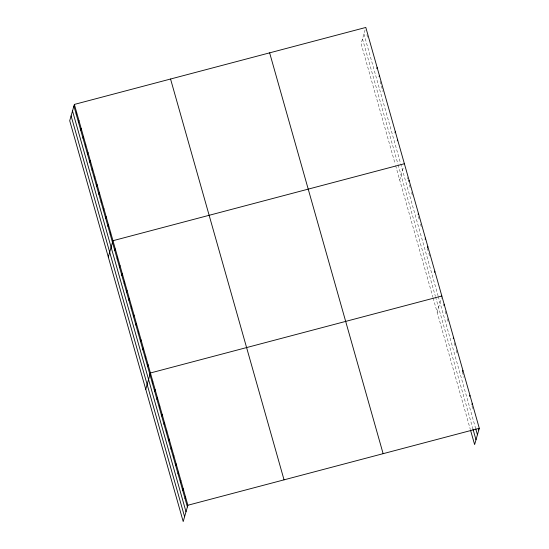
<?xml version="1.0" encoding="UTF-8"?>
<svg xmlns="http://www.w3.org/2000/svg" width="549" height="549" viewBox="0 0 549 549"><rect width="100%" height="100%" fill="white"/><g stroke="black" fill="none" stroke-linecap="round" stroke-linejoin="round"><path stroke-width="0.41" stroke-dasharray="2.75 2.06" d="M365.085 29.941L361.125 43.755L395.17 164M399.713 180.038L403.673 166.223M437.162 312.306L441.355 297.688M366.904 34.752L367.583 37.154M380.066 81.245L380.979 84.45M381.431 86.056L383.017 91.669M407.303 177.444L407.729 178.947M409.43 184.958L410.288 187.964M411.565 192.473L412.416 195.478M418.372 216.526L419.223 219.531M420.5 224.04L421.351 227.046M427.307 248.086L428.584 252.595M428.796 253.35L429.647 256.356M445.184 311.221L446.035 314.227M447.311 318.736L448.162 321.741M454.119 342.782L454.97 345.788M456.246 350.296L457.097 353.309M462.423 372.092L463.912 377.355M471.996 405.917L472.847 408.923M363.932 33.963L400.248 162.223M400.701 163.828L438.054 295.753M438.267 296.501L475.509 428.021M362.505 38.931L397.915 163.986M398.142 164.789L435.35 296.213M435.563 296.961L473.018 429.236M395.623 165.606L432.907 297.277M433.12 298.025L470.356 429.551"/><path stroke-width="0.82" d="M74.383 104.42L69.709 120.725L183.201 521.55L187.875 505.245L74.383 104.42L365.799 27.45L479.291 428.275L474.617 444.58L470.568 430.299M76.174 114.123L76.654 112.435M78.438 122.139L78.926 120.451M80.71 130.154L81.197 128.473M82.981 138.176L83.462 136.488M85.253 146.192L85.733 144.504M87.517 154.207L88.005 152.519M89.789 162.223L90.276 160.534M92.06 170.238L92.548 168.55M94.332 178.253L94.812 176.572M96.603 186.276L97.084 184.588M98.868 194.291L99.355 192.603M101.14 202.307L101.627 200.618M103.411 210.322L103.891 208.634M105.683 218.337L106.163 216.649M107.947 226.353L108.434 224.671M110.219 234.375L110.706 232.687M108.297 257.007L112.97 240.702L404.387 163.732M114.83 250.653L115.311 248.972M117.17 258.922L117.658 257.234M119.51 267.191L119.998 265.503M121.851 275.454L122.338 273.773M124.191 283.723L124.678 282.035M126.531 291.993L127.018 290.304M128.871 300.255L129.358 298.574M131.218 308.524L131.698 306.836M133.558 316.794L134.038 315.105M135.898 325.056L136.378 323.375M138.238 333.325L138.719 331.637M140.578 341.595L141.059 339.906M142.918 349.857L143.406 348.176M145.259 358.126L145.746 356.438M147.599 366.396L148.086 364.708M145.753 389.275L150.426 372.977L441.835 296M152.279 382.928L152.766 381.239M154.626 391.197L155.106 389.509M156.966 399.459L157.446 397.778M159.306 407.729L159.786 406.04M161.646 415.998L162.127 414.31M163.986 424.26L164.467 422.579M166.326 432.53L166.807 430.841M168.667 440.799L169.154 439.111M171.007 449.061L171.494 447.38M173.347 457.331L173.834 455.643M175.687 465.6L176.174 463.912M178.027 473.862L178.514 472.181M180.374 482.132L180.854 480.444M182.714 490.401L183.194 488.713M185.054 498.664L185.535 496.982M376.827 68.659L377.149 67.534M379.091 76.675L379.414 75.549M394.985 132.789L395.307 131.664M397.25 140.805L397.579 139.679M408.744 181.39L409.067 180.264M418.105 214.46L418.427 213.335M425.132 239.261L425.454 238.136M427.472 247.524L427.795 246.398M434.492 272.325L434.815 271.199M443.853 305.395L444.175 304.27M453.22 338.465L453.543 337.34M462.581 371.529L462.903 370.41M469.601 396.33L469.923 395.211M471.941 404.599L472.264 403.474M187.875 505.245L479.291 428.275M478.378 428.46L478.803 429.963M475.722 428.776L477.424 434.787M473.018 429.236L475.997 439.756M269.634 52.848L383.127 453.673M170.554 79.022L284.046 479.847M73.902 106.108L187.394 506.933M72.516 110.932L186.008 511.757M71.096 115.901L184.588 516.726"/></g></svg>
